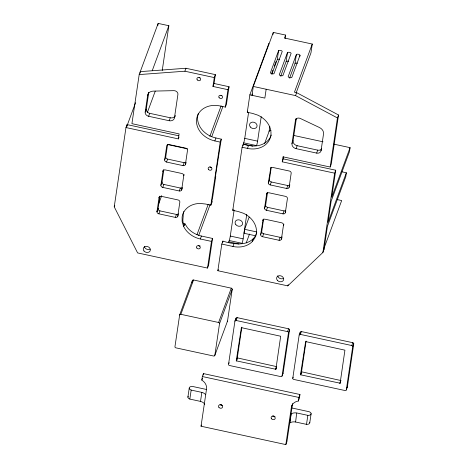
<?xml version="1.0" encoding="UTF-8"?>
<svg xmlns="http://www.w3.org/2000/svg" width="468" height="468" viewBox="0 0 468 468"><rect width="100%" height="100%" fill="white"/><g stroke="black" fill="none" stroke-linecap="round" stroke-linejoin="round"><path stroke-width="0.7" d="M177.723 216.427L179.829 202.188A2.2 1.808 20.3 0 0 178.992 200.398L178.753 200.24A2.2 1.808 20.3 0 0 177.957 199.924L161.454 196.349A2.223 1.825 20.3 0 0 160.536 196.314L160.249 196.379A2.223 1.825 20.3 0 0 159.085 197.432L156.961 211.834A2.217 1.825 20.3 0 0 158.863 213.823L175.365 217.404A2.258 1.854 20.3 0 0 177.723 216.427L178.156 215.251M159.892 196.396L158.049 208.88A2.217 1.825 20.3 0 0 159.957 210.875L176.459 214.449A2.258 1.854 20.3 0 0 178.092 214.245M181.637 190.002L183.743 175.763A2.2 1.808 20.3 0 0 181.865 173.499L165.362 169.919A2.223 1.825 20.3 0 0 162.999 171.001L160.869 185.404A2.217 1.825 20.3 0 0 162.776 187.399L179.279 190.973A2.258 1.854 20.3 0 0 181.637 190.002L182.292 188.23M185.386 164.654L187.492 150.409A2.2 1.808 20.3 0 0 186.656 148.619L186.422 148.461A2.2 1.808 20.3 0 0 185.62 148.145L169.118 144.571A2.223 1.825 20.3 0 0 168.199 144.536L167.913 144.6A2.223 1.825 20.3 0 0 166.754 145.653L164.625 160.056A2.217 1.825 20.3 0 0 166.532 162.051L183.035 165.625A2.258 1.854 20.3 0 0 185.386 164.654L186.042 162.882M187.662 148.894L167.567 144.536L165.719 157.102A2.217 1.825 20.3 0 0 167.62 159.097L184.123 162.671A2.258 1.854 20.3 0 0 186.112 162.209M236.258 360.758L241.389 327.659L280.683 336.24L275.874 369.281L236.293 360.846L237.299 357.868L241.851 327.15M237.299 357.897L276.617 366.62M300.497 374.652L305.627 341.581L344.928 350.163L340.113 383.204L300.555 374.798L301.544 371.791L306.095 341.073M301.544 371.791L340.932 380.548M183.555 223.517L184.977 223.827L187.469 227.735A21.382 17.556 20.3 0 0 201.421 236.042L212.554 238.458L208.611 265.116L207.517 268.07L137.61 252.919L114.239 206.833L125.974 127.548L127.068 124.599L178.753 135.796M114.771 205.388L114.239 206.833M127.068 124.599L126.799 126.413L135.568 102.708M162.226 70.551L168.86 25.722L158.155 23.4L139.189 74.582L131.923 123.669L179.109 133.895L178.366 138.902L125.974 127.548M140.049 73.219L140.283 71.627L185.977 68.264L215.368 74.634L214.057 83.491L212.969 86.445L227.957 89.692L229.051 86.738L214.057 83.491M157.833 25.57L158.155 23.4M145.179 112.127L147.654 95.419L148.748 92.471L146.273 109.173L145.179 112.127A4.037 3.311 20.3 0 0 148.619 116.275L169.182 120.732A4.815 3.955 20.3 0 0 174.453 117.807L175.324 115.45M161.969 182.362L163.8 169.972M174.453 117.807L177.916 94.419A3.568 2.931 20.3 0 0 173.909 90.652L153.241 91.114A6.798 5.581 20.3 0 0 147.654 95.419M212.969 86.445L214.28 77.583L215.368 74.634M179.648 314.976L174.95 346.718A1.1 0.907 20.3 0 0 175.886 347.847L213.63 356.025A1.1 0.907 20.3 0 0 214.835 355.358L227.53 321.036L232.227 289.3A1.1 0.907 20.3 0 0 231.291 288.165L193.547 279.987A1.1 0.907 20.3 0 0 192.348 280.654L179.648 314.976A1.1 0.907 20.3 0 1 180.853 314.309L193.547 279.987M192.026 282.818L192.348 280.654M212.554 238.458L211.466 241.406L200.327 238.996A21.382 17.556 20.3 0 1 183.608 226.348L182.157 221.68L182.116 216.994A21.382 17.556 20.3 0 1 200.035 203.445L205.44 204.007L210.863 205.171L220.2 142.096L221.288 139.142L215.935 137.984A21.382 17.556 20.3 0 1 198.344 113.426M220.2 142.096L214.847 140.932A21.382 17.556 20.3 0 1 196.636 118.936A21.382 17.556 20.3 0 1 220.024 105.955L225.377 107.113L227.957 89.692M221.288 139.142L215.216 177.916L215.771 176.407L212.776 196.665L211.495 203.036L212.057 201.527L211.951 202.223L210.863 205.171M229.051 86.738L226.471 104.165L225.377 107.113M187.902 397.139L189.236 388.136M207.517 268.07L211.466 241.406M204.727 404.545A5.99 3.37 8.4 0 0 200.731 401.45L189.838 399.081L191.172 390.078A3.51 1.971 8.4 0 1 189.306 387.709A3.51 1.971 8.4 0 1 192.512 386.445L206.388 389.452M324.02 249.345L322.902 252.463L287.761 285.866L217.854 270.72L221.803 244.056L222.897 241.108C233.748 244.589 249.859 246.928 256.125 234.638M201.813 380.092L202.34 376.535L203.428 373.593L299.953 394.506L299.426 398.063L298.338 401.012A10.085 8.278 20.3 0 0 291.365 407.289L285.843 444.6L201.029 426.219L206.546 388.961A10.103 8.295 20.3 0 0 201.813 380.092L202.469 378.325M222.68 242.547L222.897 241.108M203.217 375.014L203.428 373.593M200.509 401.392L201.843 392.389L191.172 390.078M221.803 244.056L232.941 246.472A21.382 17.556 20.3 0 0 252.246 241.628L254.949 237.861L256.329 233.485A21.382 17.556 20.3 0 0 243.413 213.25L238.183 211.513L232.766 210.331L242.102 147.25L243.196 144.302L248.549 145.46L254.019 146.028A21.382 17.556 20.3 0 0 271.317 135.036M242.102 147.25L247.455 148.409A21.382 17.556 20.3 0 0 270.329 137.674A21.382 17.556 20.3 0 0 257.926 115.192L252.632 113.431L247.279 112.273L249.859 94.846L268.825 43.582L268.609 45.022M228.676 242.36L229.232 240.529A3.305 0.322 -77.8 0 0 230.285 236.059L234.123 210.132M242.98 145.735L243.693 142.839A3.305 0.322 -77.8 0 0 244.746 138.37L248.59 112.437M285.111 38.493L285.615 35.082L273.3 32.415L253.311 86.451L252 95.314L252.504 93.957M214.835 355.358L219.533 323.622L232.227 289.3M272.996 34.462L273.3 32.415M229.232 240.529L242.079 243.313A3.305 0.322 -77.8 0 0 243.132 238.844L246.759 214.356M243.693 142.839L256.546 145.624A3.305 0.322 -77.8 0 0 257.599 141.155L261.22 116.661M249.157 217.117L244.641 229.32L244.056 233.28L256.037 235.878M266.163 89.236L264.853 98.099L249.859 94.846M234.93 321.147L228.53 364.367A1.1 0.907 20.3 0 0 229.466 365.496L280.864 376.635A1.1 0.907 20.3 0 0 282.064 375.968L283.111 373.142L289.511 329.922A1.1 0.907 20.3 0 0 288.575 328.788L237.177 317.649A1.1 0.907 20.3 0 0 235.971 318.322L234.93 321.147A1.1 0.907 20.3 0 1 236.129 320.481L237.177 317.649M235.761 319.761L235.971 318.322M271.809 74.289L277.284 59.477L278.595 50.62A2.141 1.205 8.4 0 1 280.636 50.427A2.141 1.205 8.4 0 1 282.239 51.41L274.02 73.622A2.141 1.205 8.4 0 1 271.984 73.815A2.141 1.205 8.4 0 1 270.381 72.832L278.595 50.62M269.071 131.479L269.814 126.471M280.695 76.214L286.17 61.407L287.481 52.545A2.141 1.205 8.4 0 1 289.522 52.352A2.141 1.205 8.4 0 1 291.125 53.334L282.906 75.547A2.141 1.205 8.4 0 1 280.87 75.74A2.141 1.205 8.4 0 1 279.267 74.757L287.481 52.545M262.724 220.563A2.2 1.808 20.3 0 1 264.022 219.235L264.291 219.182A2.2 1.808 20.3 0 1 265.128 219.223L281.631 222.797A2.223 1.825 20.3 0 1 282.502 223.154L282.754 223.335A2.223 1.825 20.3 0 1 283.538 224.81L281.403 239.206A2.217 1.825 20.3 0 1 279.045 240.277L262.542 236.703A2.258 1.854 20.3 0 1 260.612 234.801L263.156 219.381M266.631 194.132A2.2 1.808 20.3 0 1 269.041 192.798L285.544 196.373A2.223 1.825 20.3 0 1 287.451 198.379L285.316 212.782A2.217 1.825 20.3 0 1 282.959 213.853L266.456 210.278A2.258 1.854 20.3 0 1 264.525 208.377L266.631 194.132L267.286 192.366M270.387 168.784A2.2 1.808 20.3 0 1 271.686 167.456L271.955 167.404A2.2 1.808 20.3 0 1 272.797 167.445L289.3 171.025A2.223 1.825 20.3 0 1 290.166 171.376L290.417 171.557A2.223 1.825 20.3 0 1 291.207 173.031L289.072 187.434A2.217 1.825 20.3 0 1 286.709 188.499L270.206 184.924A2.258 1.854 20.3 0 1 268.281 183.023L270.826 167.602M260.612 234.801L261.706 231.847L263.601 219.03M264.525 208.377L265.619 205.423L267.515 192.605M268.281 183.023L269.369 180.075L271.27 167.257M289.581 78.138L295.056 63.332L296.373 54.469A2.141 1.205 8.4 0 1 298.409 54.276A2.141 1.205 8.4 0 1 300.011 55.259L299.807 56.622M282.245 161.823L283.339 158.874L335.731 170.223L334.643 173.178L282.245 161.823L282.988 156.815L330.174 167.041L331.268 164.093L338.534 114.999L296.648 92.652L294.448 92.178L312.255 44.045L284.521 38.037L285.615 35.082M283.339 158.874L283.655 156.727M296.314 118.761L293.062 140.733A4.815 3.955 20.3 0 0 297.162 145.688L317.731 150.146A4.037 3.311 20.3 0 0 321.662 148.894L321.054 150.649A4.037 3.311 20.3 0 1 316.643 153.1L296.074 148.643A4.815 3.955 20.3 0 1 291.974 143.688L295.437 120.299L296.092 118.527M312.255 44.045L310.945 52.907L296.15 92.904M282.064 375.968L288.464 332.748L289.511 329.922M321.054 150.649L323.528 133.942A6.798 5.581 20.3 0 0 319.521 127.559L300.275 118.445A3.568 2.931 20.3 0 0 295.437 120.299M292.775 378.29L299.169 335.07L300.216 332.239A1.1 0.907 20.3 0 1 301.421 331.572L352.813 342.711A1.1 0.907 20.3 0 1 353.755 343.845L347.355 387.059L346.308 389.891A1.1 0.907 20.3 0 1 345.103 390.558L293.711 379.419A1.1 0.907 20.3 0 1 292.775 378.29L293.19 377.155M300.006 333.684L300.216 332.239M292.617 403.562A10.085 8.278 20.3 0 0 292.453 404.346L286.931 441.652L285.843 444.6M330.174 167.041L337.44 117.954L338.534 114.999M298.338 401.012L298.865 397.455L299.953 394.506M295.606 422.001L296.712 412.957A5.99 3.37 8.4 0 0 291.19 413.993L289.856 422.996A5.99 3.37 8.4 0 1 295.378 421.96L306.505 424.359A3.51 1.971 8.4 0 0 309.687 422.235M322.902 252.463L334.643 173.178M323.996 249.508L327.425 226.325L345.77 176.74L346.355 172.78L342.079 171.855M335.731 170.223L331.73 197.244L350.076 147.66L333.684 144.109M306.505 424.359L307.839 415.356A3.51 1.971 8.4 0 0 311.045 414.092A3.51 1.971 8.4 0 0 309.178 411.729L291.833 407.967M350.076 147.66L349.491 151.62L331.145 201.205L328.015 222.364L346.355 172.78M309.781 422.674L311.115 413.671M346.308 389.891L352.708 346.671L353.755 343.845M275.868 369.31L276.29 368.152M256.341 233.953L256.774 232.584M152.229 70.686L168.86 25.722M147.432 112.279L155.247 91.155M148.619 116.275L149.707 113.326A4.037 3.311 20.3 0 1 146.273 109.173M139.189 74.582L184.889 71.212L185.977 68.264M169.182 120.732L170.276 117.784A4.815 3.955 20.3 0 0 174.962 116.286M164.631 159.962L165.719 157.008M162.987 171.054L163.426 169.872M162.917 171.516L163.355 170.334M166.532 162.051L167.62 159.097M160.875 185.31L162.027 181.941L161.963 182.456A2.217 1.825 20.3 0 0 163.87 184.445L180.373 188.025A2.258 1.854 20.3 0 0 182.362 187.563M178.366 138.902L179.022 137.13M159.073 197.478L159.512 196.303M162.776 187.399L163.87 184.445M159.009 197.941L159.664 196.174M158.453 204.422L161.706 195.618M157.026 211.32L158.12 208.365M156.961 211.741L158.055 208.786M158.863 213.823L159.957 210.875M183.035 165.625L184.123 162.671M183.743 175.763L184.181 174.582M179.279 190.973L180.373 188.025M175.365 217.404L176.459 214.449M209.857 136.363L221.13 105.891M211.782 136.562L222.803 106.768M214.847 140.932L215.935 137.984M183.608 226.348L184.146 224.903C181.742 221.323 183.514 217.866 183.21 214.046A21.382 17.556 20.3 0 1 183.83 211.489M184.977 223.827L184.421 225.336L184.146 224.903M196.975 234.714L208.248 204.241M198.648 235.591L210.173 204.44M200.327 238.996L201.421 236.042M247.279 112.273L247.718 111.091M271.604 73.587L272.862 70.182M274.371 66.099L276.138 61.337M247.455 148.409L248.549 145.46M232.766 210.331L233.199 209.149M296.373 54.469L288.153 76.688A2.141 1.205 8.4 0 0 289.756 77.67A2.141 1.205 8.4 0 0 291.792 77.472L300.011 55.259M264.543 143.729L269.545 130.209L270.966 130.519M217.854 270.72L218.293 269.539M232.941 246.472L234.029 243.518M253.311 86.451L295.554 95.607L296.648 92.652M246.238 242.869L249.514 234.023M219.533 323.622A1.1 0.907 20.3 0 0 218.597 322.487L231.291 288.165M270.206 184.924L271.3 181.976A2.258 1.854 20.3 0 1 269.369 180.075M252.246 241.628L253.34 238.674M266.456 210.278L267.544 207.324A2.258 1.854 20.3 0 1 265.619 205.423M291.974 143.688L293.062 140.733M262.542 236.703L263.636 233.748A2.258 1.854 20.3 0 1 261.706 231.847M296.074 148.643L297.162 145.688M286.709 188.499L287.802 185.55A2.217 1.825 20.3 0 0 289.511 185.287M289.089 187.346L289.528 186.165M201.029 426.219L201.462 425.043M282.959 213.853L284.047 210.898A2.217 1.825 20.3 0 0 285.761 210.635M228.741 363.8L229.156 362.671M285.34 212.694L285.778 211.513M283.468 225.324L283.906 224.143M279.045 240.277L280.139 237.329A2.217 1.825 20.3 0 0 282.064 236.902M281.49 238.698L281.923 237.516M281.426 239.119L281.865 237.943M236.492 360.98L237.533 358.155M316.643 153.1L317.731 150.146M287.761 285.866L288.2 284.684M288.464 332.748A1.1 0.907 20.3 0 0 287.527 331.619L288.575 328.788M275.57 369.451L276.407 367.187M323.593 249.45L341.681 200.544L337.434 199.625M299.169 335.07A1.1 0.907 20.3 0 1 300.374 334.404L301.421 331.572M300.731 374.903L301.778 372.072M291.365 407.289L292.453 404.346M352.708 346.671A1.1 0.907 20.3 0 0 351.772 345.536L352.813 342.711M339.815 383.374L340.862 380.542M340.113 383.204L340.534 382.075M184.889 71.212L214.28 77.583M293.775 135.457L322.99 141.792M149.707 113.326L170.276 117.784M244.746 138.37L257.599 141.155M243.22 144.121L252.808 146.197M271.3 181.976L287.802 185.55M267.544 207.324L284.047 210.898M244.641 229.32L256.622 231.917M263.636 233.748L280.139 237.329M230.285 236.059L243.132 238.844M228.758 241.81L239.043 244.044M236.129 320.481L287.527 331.619M300.374 334.404L351.772 345.536M180.853 314.309L218.597 322.487M202.34 376.535L298.865 397.455M296.94 412.998L307.839 415.356M201.843 392.389L202.065 392.447A5.99 3.37 8.4 0 1 205.721 394.793M295.554 95.607L337.44 117.954M283.421 278.431A3.633 2.983 20.3 0 1 277.711 275.822M289.908 184.93A2.217 1.825 20.3 0 1 289.727 185.123M277.284 59.477A2.141 1.205 8.4 0 1 279.683 59.383M295.056 63.332A2.141 1.205 8.4 0 1 297.455 63.233M286.17 61.407A2.141 1.205 8.4 0 1 288.569 61.308M178.595 213.835A2.258 1.854 20.3 0 1 178.279 214.128M200.105 245.916A1.925 1.579 20.3 0 1 198.251 245.419M221.908 95.577A1.925 1.579 20.3 0 1 220.949 95.314M150.082 249.128A3.633 2.983 20.3 0 1 144.366 246.513M200.011 77.77A1.925 1.579 20.3 0 1 199.052 77.512M211.284 167.322A1.925 1.579 20.3 0 1 209.916 166.789M347.355 387.059A1.1 0.907 20.3 0 1 347.051 387.562M283.111 373.142A1.1 0.907 20.3 0 1 282.9 373.558M282.701 373.71A1.1 0.907 20.3 0 1 282.461 373.803M227.53 321.036A1.1 0.907 20.3 0 1 227.232 321.539M189.838 399.081A3.51 1.971 8.4 0 1 188.206 396.326M221.499 404.715A1.398 1.147 20.3 0 1 221.153 404.598M274.078 416.11A1.398 1.147 20.3 0 1 273.423 415.806M275.061 416.66A2.094 1.72 20.3 0 1 272.645 415.859M222.452 405.265A2.094 1.72 20.3 0 1 220.042 404.457M235.866 224.704A3.855 3.165 20.3 0 0 242.342 224.646A3.855 3.165 20.3 0 0 238.323 219.796A3.855 3.165 20.3 0 0 235.866 224.704M250.327 127.009A3.855 3.165 20.3 0 0 256.803 126.957A3.855 3.165 20.3 0 0 252.784 122.101A3.855 3.165 20.3 0 0 250.327 127.009M277.337 280.303A3.633 2.983 20.3 0 0 283.444 280.25A3.633 2.983 20.3 0 0 279.653 275.675A3.633 2.983 20.3 0 0 277.337 280.303M196.829 248.017A1.925 1.579 20.3 0 0 200.093 248.163A1.925 1.579 20.3 0 0 198.239 245.653A1.925 1.579 20.3 0 0 196.829 248.017M219.112 97.642A1.925 1.579 20.3 0 0 222.376 97.789A1.925 1.579 20.3 0 0 220.527 95.279A1.925 1.579 20.3 0 0 219.112 97.642M143.992 250.994A3.633 2.983 20.3 0 0 150.099 250.947A3.633 2.983 20.3 0 0 146.308 246.367A3.633 2.983 20.3 0 0 143.992 250.994M197.215 79.841A1.925 1.579 20.3 0 0 200.479 79.987A1.925 1.579 20.3 0 0 198.631 77.477A1.925 1.579 20.3 0 0 197.215 79.841M208.494 169.393A1.925 1.579 20.3 0 0 211.752 169.533A1.925 1.579 20.3 0 0 209.904 167.023A1.925 1.579 20.3 0 0 208.494 169.393M271.551 418.807A2.094 1.72 20.3 0 0 275.073 418.778A2.094 1.72 20.3 0 0 272.891 416.14A2.094 1.72 20.3 0 0 271.551 418.807M218.948 407.406A2.094 1.72 20.3 0 0 222.464 407.376A2.094 1.72 20.3 0 0 220.288 404.738A2.094 1.72 20.3 0 0 218.948 407.406"/></g></svg>
